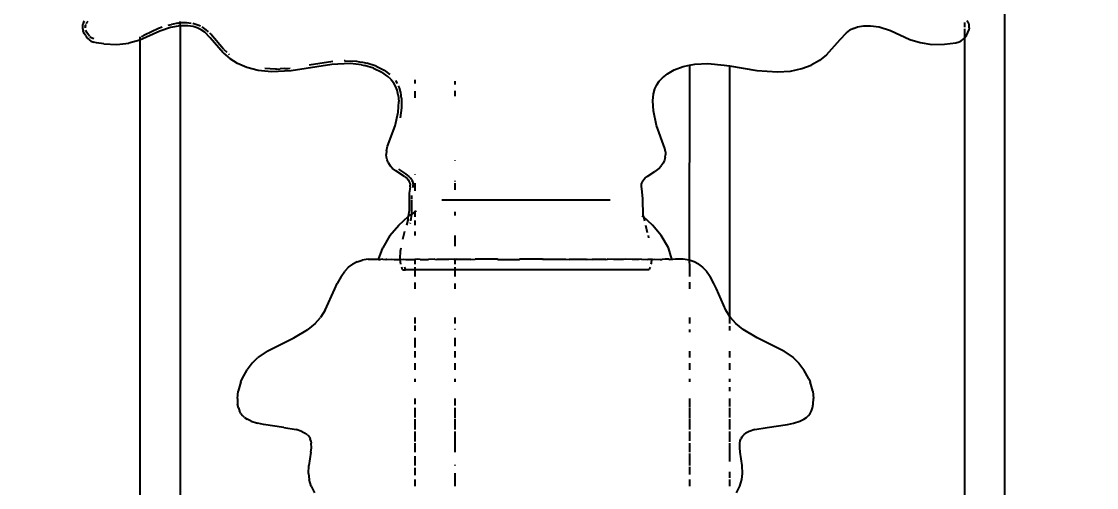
# Model space of a CAD drawing. Header units: inches. Extents: x -52 to 87, y -61 to 47.
# Drawn here: x 68.452 to 71.688, y -24.017 to -22.614 of the extents above; entities that cross this region are included whole.
import ezdxf

# ---------------------------------------------------------------- set-up
doc = ezdxf.new("R2010")
doc.units = ezdxf.units.IN
doc.header["$MEASUREMENT"] = 0
doc.dimstyles.get("Standard").update_dxf_attribs({"dimtxt": 1, "dimasz": 1, "dimexe": 0.18, "dimexo": 0.0625, "dimgap": 0.09, "dimtad": 0, "dimtih": 1, "dimtoh": 1, "dimdec": 1, "dimdsep": 46, "dimlunit": 3, "dimtxsty": 'Standard', "dimblk": 'OBLIQUE', "dimcen": 1, "dimse1": 1, "dimse2": 1, "dimclrd": 1, "dimadec": 0, "dimazin": 0, "dimtfac": 1, "dimtdec": 1, "dimtofl": 0, "dimtmove": 0, "dimatfit": 3, "dimfxl": 1, "dimtolj": 1, "dimtzin": 0, "dimarcsym": 0})

# ---------------------------------------------------------------- blocks, each defined once
blk = doc.blocks.new('_Oblique')
at = {"color": 0, "linetype": 'ByBlock', "lineweight": -2}
blk.add_line((-0.5, -0.5), (0.5, 0.5), dxfattribs=at)
blk = doc.blocks.new('*D6')
at = {"color": 1, "lineweight": -2, "transparency": 16777216}
for p, q in [((2.5723, 46.7915), (37.2384, 46.7915)), ((74.5723, 46.7915), (38.5851, 46.7915))]:
    blk.add_line(p, q, dxfattribs=at)
at = {"layer": 'Defpoints', "color": 0, "transparency": 16777216}
for p in [(74.5723, 46.7915), (2.5723, -45.4684), (74.5723, -45.4684)]:
    blk.add_point(p, dxfattribs=at)
at = {"color": 1, "lineweight": -2, "transparency": 16777216, "rotation": 180}
blk.add_blockref('_Oblique', (2.5723, 46.7915), dxfattribs=at)
at = {"color": 1, "lineweight": -2, "transparency": 16777216}
blk.add_blockref('_Oblique', (74.5723, 46.7915), dxfattribs=at)
at = {"color": 0, "transparency": 16777216, "insert": (37.9117, 46.7915), "char_height": 1, "attachment_point": 5}
blk.add_mtext("\\A1;6'", dxfattribs=at)

msp = doc.modelspace()

# ---------------------------------------------------------------- linework, layer by layer
for p, q in [((71.4114, -22.1878), (71.4114, -25.779)), ((68.6356, -22.6248), (68.6352, -22.6292)), ((68.6368, -22.6205), (68.6356, -22.6248)), ((68.6383, -22.6172), (68.6368, -22.6205)), ((68.6383, -22.6172), (68.6414, -22.6123)), ((68.645, -22.6232), (68.6442, -22.6258)), ((68.6463, -22.6205), (68.6482, -22.6176)), ((68.6482, -22.6176), (68.6519, -22.6137)), ((68.893, -22.6251), (68.9035, -22.6229)), ((68.922, -22.6195), (68.9035, -22.6229)), ((68.922, -22.6195), (68.9245, -22.619)), ((68.9285, -22.6191), (68.9245, -22.619)), ((68.9285, -22.6148), (68.9285, -22.6191)), ((68.9328, -22.6188), (68.9285, -22.6191)), ((68.9285, -22.6191), (68.9293, -22.6272)), ((68.9487, -22.6183), (68.9328, -22.6188)), ((68.9622, -22.62), (68.9487, -22.6183)), ((68.9828, -22.6251), (68.9673, -22.6206)), ((71.2909, -22.617), (71.2909, -22.6312)), ((71.2983, -22.6114), (71.3016, -22.616)), ((71.3035, -22.6199), (71.3016, -22.616)), ((71.3047, -22.6239), (71.3035, -22.6199)), ((71.3053, -22.6285), (71.3047, -22.6239)), ((68.6352, -22.6292), (68.6356, -22.6352)), ((68.6356, -22.6352), (68.6372, -22.642)), ((68.6405, -22.6502), (68.6372, -22.642)), ((68.645, -22.6578), (68.6405, -22.6502)), ((68.6439, -22.6284), (68.6438, -22.6304)), ((68.6441, -22.6341), (68.6438, -22.6304)), ((68.6439, -22.6284), (68.6442, -22.6258)), ((68.6439, -22.6273), (68.6442, -22.6258)), ((68.6439, -22.6284), (68.6439, -22.6273)), ((68.6486, -22.6473), (68.6456, -22.6401)), ((68.653, -22.6543), (68.6486, -22.6473)), ((68.6568, -22.6587), (68.653, -22.6543)), ((68.8677, -22.643), (68.8083, -22.6708)), ((68.8171, -22.658), (68.8199, -22.6565)), ((68.8215, -22.6559), (68.8199, -22.6565)), ((68.864, -22.6353), (68.8215, -22.6559)), ((68.8755, -22.6312), (68.864, -22.6353)), ((68.9002, -22.6321), (68.8677, -22.643)), ((68.9293, -22.6272), (68.9002, -22.6321)), ((68.9293, -22.6272), (68.9295, -25.6288)), ((68.9521, -22.6272), (68.9293, -22.6272)), ((68.9681, -22.6296), (68.9521, -22.6272)), ((68.9808, -22.6335), (68.9681, -22.6296)), ((68.9929, -22.6394), (68.9808, -22.6335)), ((68.9904, -22.6286), (68.9828, -22.6251)), ((69.0032, -22.6469), (68.9929, -22.6394)), ((69.0078, -22.6395), (68.9951, -22.6308)), ((69.02, -22.6639), (69.0032, -22.6469)), ((69.0143, -22.6457), (69.0078, -22.6395)), ((69.0173, -22.6487), (69.0218, -22.6529)), ((69.06, -22.6972), (69.0218, -22.6529)), ((70.9167, -22.6684), (70.9355, -22.6484)), ((70.9355, -22.6484), (70.9458, -22.6406)), ((70.9564, -22.6349), (70.9458, -22.6406)), ((70.9564, -22.6349), (70.9692, -22.6304)), ((70.9692, -22.6304), (70.9871, -22.6273)), ((70.9871, -22.6273), (71.0079, -22.627)), ((71.0079, -22.627), (71.0342, -22.6307)), ((71.0342, -22.6307), (71.0681, -22.6411)), ((71.0681, -22.6411), (71.1262, -22.6685)), ((71.2909, -22.6366), (71.2911, -22.6635)), ((71.2911, -22.6635), (71.2965, -22.6565)), ((71.2965, -22.6565), (71.3012, -22.6478)), ((71.3012, -22.6478), (71.3038, -22.6406)), ((71.3052, -22.6336), (71.3038, -22.6406)), ((71.3052, -22.6336), (71.3053, -22.6285)), ((68.645, -22.6578), (68.646, -22.6594)), ((68.646, -22.6594), (68.651, -22.6653)), ((68.651, -22.6653), (68.6563, -22.6699)), ((68.6618, -22.6733), (68.6563, -22.6699)), ((68.6624, -22.6636), (68.6575, -22.6595)), ((68.6618, -22.6733), (68.6684, -22.6761)), ((68.6661, -22.6658), (68.6624, -22.6636)), ((68.6691, -22.667), (68.6661, -22.6658)), ((68.6777, -22.6787), (68.6684, -22.6761)), ((68.6995, -22.682), (68.6777, -22.6787)), ((68.6995, -22.682), (68.7383, -22.6837)), ((68.7383, -22.6837), (68.7749, -22.6797)), ((68.8083, -22.6708), (68.7749, -22.6797)), ((68.8081, -22.6608), (68.8083, -22.6708)), ((68.8083, -22.6708), (68.8081, -25.779)), ((68.8134, -22.6596), (68.8171, -22.658)), ((69.0589, -22.7085), (69.02, -22.6639)), ((70.8755, -22.7145), (70.9167, -22.6684)), ((71.1262, -22.6685), (71.157, -22.678)), ((71.157, -22.678), (71.1926, -22.6832)), ((71.1926, -22.6832), (71.2306, -22.683)), ((71.2306, -22.683), (71.2646, -22.6783)), ((71.2646, -22.6783), (71.2744, -22.6753)), ((71.2744, -22.6753), (71.2804, -22.6724)), ((71.2804, -22.6724), (71.2857, -22.6687)), ((71.2857, -22.6687), (71.2911, -22.6635)), ((71.2911, -22.6635), (71.2909, -25.779)), ((69.0589, -22.7085), (69.0798, -22.727)), ((69.06, -22.6972), (69.0701, -22.7068)), ((69.0748, -22.7115), (69.0767, -22.7134)), ((70.8755, -22.7145), (70.8545, -22.7313)), ((69.1021, -22.741), (69.0798, -22.727)), ((69.1301, -22.7532), (69.1021, -22.741)), ((69.1647, -22.7621), (69.1301, -22.7532)), ((69.3865, -22.7438), (69.2638, -22.7629)), ((69.3894, -22.7348), (69.3181, -22.7457)), ((69.4414, -22.7412), (69.3865, -22.7438)), ((69.4261, -22.7324), (69.4233, -22.7329)), ((69.4261, -22.7324), (69.4607, -22.7339)), ((69.4751, -22.7447), (69.4414, -22.7412)), ((69.4607, -22.7339), (69.4689, -22.7354)), ((69.4689, -22.7354), (69.4779, -22.7365)), ((69.4751, -22.7447), (69.4845, -22.7466)), ((69.4779, -22.7365), (69.4831, -22.7379)), ((69.4831, -22.7379), (69.4912, -22.7394)), ((69.5112, -22.7548), (69.4845, -22.7466)), ((69.5191, -22.7487), (69.4912, -22.7394)), ((69.5191, -22.7487), (69.5436, -22.7611)), ((70.4167, -22.7602), (70.4437, -22.7499)), ((70.4437, -22.7499), (70.4633, -22.7459)), ((70.4633, -22.7459), (70.4617, -23.3331)), ((70.4633, -22.7459), (70.4787, -22.7427)), ((70.4787, -22.7427), (70.5177, -22.7411)), ((70.5177, -22.7411), (70.5678, -22.7456)), ((70.5678, -22.7456), (70.5837, -22.7482)), ((70.5837, -22.7482), (70.5837, -23.5008)), ((70.5837, -22.7482), (70.6657, -22.7614)), ((70.8015, -22.756), (70.8294, -22.7455)), ((70.8545, -22.7313), (70.8294, -22.7455)), ((69.2044, -22.7662), (69.1647, -22.7621)), ((69.2165, -22.7576), (69.1842, -22.7562)), ((69.2638, -22.7629), (69.2044, -22.7662)), ((69.219, -22.7576), (69.2165, -22.7576)), ((69.219, -22.7576), (69.2305, -22.7568)), ((69.244, -22.7559), (69.2305, -22.7568)), ((69.244, -22.7559), (69.2463, -22.7556)), ((69.2463, -22.7556), (69.2543, -22.7553)), ((69.2543, -22.7553), (69.2608, -22.7545)), ((69.5112, -22.7548), (69.5366, -22.767)), ((69.5544, -22.7795), (69.5366, -22.767)), ((69.5436, -22.7611), (69.5609, -22.7736)), ((69.564, -22.7884), (69.5544, -22.7795)), ((70.3714, -22.7944), (70.3815, -22.7835)), ((70.3815, -22.7835), (70.3962, -22.7719)), ((70.3962, -22.7719), (70.4167, -22.7602)), ((70.6657, -22.7614), (70.7281, -22.7663)), ((70.7281, -22.7663), (70.7675, -22.7635)), ((70.7675, -22.7635), (70.8015, -22.756)), ((69.564, -22.7884), (69.5721, -22.7983)), ((69.5782, -22.8087), (69.5721, -22.7983)), ((69.5828, -22.8206), (69.5782, -22.8087)), ((69.5837, -22.8013), (69.5784, -22.7924)), ((69.5894, -22.8137), (69.5872, -22.8081)), ((69.5928, -22.8246), (69.5894, -22.8137)), ((69.6357, -22.7898), (69.6357, -22.8011)), ((69.7561, -22.7943), (69.7561, -22.8037)), ((70.355, -22.8319), (70.359, -22.8167)), ((70.359, -22.8167), (70.3645, -22.8047)), ((70.3645, -22.8047), (70.3714, -22.7944)), ((69.5862, -22.8357), (69.5828, -22.8206)), ((69.5862, -22.8357), (69.5877, -22.855)), ((69.5934, -22.8282), (69.5928, -22.8246)), ((69.5949, -22.8358), (69.5934, -22.8282)), ((69.5951, -22.8399), (69.5949, -22.8358)), ((69.5959, -22.8453), (69.5951, -22.8399)), ((69.5959, -22.8453), (69.5956, -22.8746)), ((69.6357, -22.8242), (69.6357, -22.8438)), ((69.7561, -22.8229), (69.7561, -22.8393)), ((70.3529, -22.8531), (70.355, -22.8319)), ((69.5854, -22.8872), (69.5877, -22.855)), ((69.5956, -22.8746), (69.5913, -22.9045)), ((70.3545, -22.8828), (70.3529, -22.8531)), ((70.3637, -22.9273), (70.3545, -22.8828)), ((69.5766, -22.9283), (69.5854, -22.8872)), ((69.5541, -22.9894), (69.5766, -22.9283)), ((70.3886, -22.997), (70.3637, -22.9273)), ((69.5505, -23.0041), (69.5496, -23.0143)), ((69.5505, -23.0041), (69.5541, -22.9894)), ((70.3905, -23.0071), (70.3886, -22.997)), ((70.3905, -23.0071), (70.3909, -23.0159)), ((69.5503, -23.0228), (69.5496, -23.0143)), ((69.5524, -23.0308), (69.5503, -23.0228)), ((69.5559, -23.0391), (69.5524, -23.0308)), ((69.5559, -23.0391), (69.5619, -23.0483)), ((69.7561, -23.0315), (69.7561, -23.033)), ((70.3837, -23.0407), (70.3781, -23.049)), ((70.3877, -23.0319), (70.3837, -23.0407)), ((70.39, -23.0238), (70.3877, -23.0319)), ((70.39, -23.0238), (70.3909, -23.0159)), ((69.5691, -23.0564), (69.5619, -23.0483)), ((69.5785, -23.064), (69.5691, -23.0564)), ((69.6048, -23.0809), (69.5785, -23.064)), ((69.5866, -23.0591), (69.6081, -23.0727)), ((69.6081, -23.0727), (69.6183, -23.0806)), ((69.6357, -23.0744), (69.6357, -23.0762)), ((70.3353, -23.0811), (70.3589, -23.0661)), ((70.3706, -23.0571), (70.3589, -23.0661)), ((70.3706, -23.0571), (70.3781, -23.049)), ((69.6048, -23.0809), (69.6129, -23.0873)), ((69.6129, -23.0873), (69.617, -23.0919)), ((69.6193, -23.0953), (69.617, -23.0919)), ((69.6232, -23.0858), (69.6183, -23.0806)), ((69.6209, -23.0987), (69.6193, -23.0953)), ((69.6219, -23.1029), (69.6209, -23.0987)), ((69.6219, -23.1029), (69.6223, -23.1065)), ((69.6222, -23.112), (69.6223, -23.1065)), ((69.6232, -23.0858), (69.624, -23.0869)), ((69.6266, -23.0907), (69.6232, -23.0858)), ((69.6266, -23.0907), (69.6283, -23.0943)), ((69.6283, -23.0943), (69.6288, -23.0953)), ((69.6291, -23.0964), (69.6283, -23.0943)), ((69.6288, -23.0953), (69.6291, -23.0964)), ((69.6291, -23.0964), (69.6299, -23.0991)), ((69.6299, -23.0991), (69.6304, -23.1015)), ((69.6299, -23.0991), (69.6303, -23.1005)), ((69.6303, -23.1005), (69.6304, -23.1015)), ((69.6306, -23.1026), (69.6304, -23.1015)), ((69.6306, -23.1026), (69.6307, -23.1037)), ((69.6307, -23.1037), (69.6309, -23.1061)), ((69.6307, -23.1141), (69.6309, -23.1061)), ((69.6357, -23.1005), (69.6357, -23.1239)), ((69.7561, -23.0935), (69.7561, -23.0962)), ((69.7561, -23.1005), (69.7561, -23.1215)), ((70.3182, -23.1103), (70.3183, -23.1044)), ((70.3204, -23.1266), (70.3182, -23.1103)), ((70.3183, -23.1044), (70.319, -23.1006)), ((70.319, -23.1006), (70.3204, -23.097)), ((70.3204, -23.097), (70.3223, -23.0935)), ((70.3223, -23.0935), (70.3253, -23.0897)), ((70.3253, -23.0897), (70.3298, -23.0853)), ((70.3298, -23.0853), (70.3353, -23.0811)), ((69.6193, -23.1315), (69.6186, -23.1825)), ((69.6213, -23.1194), (69.6193, -23.1315)), ((69.6222, -23.112), (69.6213, -23.1194)), ((69.6268, -23.1484), (69.6271, -23.1379)), ((70.3226, -23.148), (70.3204, -23.1266)), ((69.6267, -23.1899), (69.6265, -23.1512)), ((69.7171, -23.1507), (70.2242, -23.1507)), ((70.3236, -23.1994), (70.3226, -23.148)), ((69.5873, -23.2269), (69.6163, -23.2014)), ((69.6154, -23.2084), (69.6163, -23.2014)), ((69.6186, -23.1825), (69.6163, -23.2014)), ((69.6163, -23.2014), (69.6197, -23.1984)), ((69.6197, -23.1984), (69.626, -23.1943)), ((69.626, -23.1943), (69.6226, -23.2141)), ((69.626, -23.1943), (69.6357, -23.1881)), ((69.6267, -23.1899), (69.626, -23.1943)), ((69.6357, -23.1846), (69.6357, -23.1881)), ((69.6357, -23.1881), (69.641, -23.1847)), ((69.6357, -23.1881), (69.6357, -23.2021)), ((69.7561, -23.1872), (69.7561, -23.1984)), ((70.3243, -23.2025), (70.3207, -23.1993)), ((70.3236, -23.1994), (70.3243, -23.2025)), ((70.3243, -23.2025), (70.3273, -23.2145)), ((70.3519, -23.2269), (70.3243, -23.2025)), ((69.561, -23.2589), (69.5873, -23.2269)), ((69.6154, -23.2084), (69.6106, -23.2269)), ((69.6215, -23.2205), (69.6211, -23.2226)), ((69.6357, -23.2132), (69.6357, -23.2273)), ((70.3304, -23.2269), (70.3359, -23.2491)), ((70.3781, -23.2589), (70.3519, -23.2269)), ((69.561, -23.2589), (69.5399, -23.296)), ((69.5996, -23.2691), (69.6057, -23.2457)), ((69.6357, -23.2467), (69.6357, -23.2589)), ((69.7561, -23.2589), (69.7561, -23.2901)), ((70.3383, -23.2589), (70.3399, -23.2651)), ((70.3992, -23.296), (70.3781, -23.2589)), ((69.5268, -23.3307), (69.5399, -23.296)), ((69.5925, -23.3052), (69.5943, -23.296)), ((70.4102, -23.33), (70.3992, -23.296)), ((69.462, -23.3381), (69.4774, -23.3331)), ((69.4956, -23.3302), (69.4774, -23.3331)), ((69.4956, -23.3302), (69.5011, -23.3302)), ((69.5011, -23.3302), (69.5185, -23.33)), ((69.5185, -23.33), (69.5238, -23.33)), ((69.5268, -23.3307), (69.5238, -23.33)), ((69.5268, -23.3307), (69.5325, -23.3307)), ((69.5396, -23.33), (69.5325, -23.3307)), ((69.5396, -23.33), (69.5484, -23.3307)), ((69.5521, -23.3307), (69.5484, -23.3307)), ((69.5521, -23.3307), (69.5654, -23.33)), ((69.5654, -23.33), (69.574, -23.3307)), ((69.574, -23.3307), (69.5921, -23.3307)), ((69.5918, -23.3278), (69.5925, -23.3052)), ((69.5921, -23.3307), (69.5918, -23.3278)), ((69.5921, -23.3307), (69.6008, -23.33)), ((69.5939, -23.3448), (69.5921, -23.3307)), ((69.6008, -23.33), (69.6088, -23.3307)), ((69.6088, -23.3307), (69.6357, -23.3307)), ((69.6448, -23.33), (69.6357, -23.3307)), ((69.6357, -23.3307), (69.6357, -23.3447)), ((69.6519, -23.3307), (69.6448, -23.33)), ((69.6519, -23.3307), (69.6773, -23.3307)), ((69.6964, -23.33), (69.6773, -23.3307)), ((69.6964, -23.33), (69.7023, -23.3307)), ((69.7377, -23.3307), (69.7023, -23.3307)), ((69.7031, -23.33), (69.7377, -23.3307)), ((69.7545, -23.33), (69.7377, -23.3307)), ((69.7545, -23.33), (69.7561, -23.3307)), ((69.7561, -23.3307), (69.7561, -23.3447)), ((69.8049, -23.3307), (69.7561, -23.3307)), ((69.8049, -23.3307), (69.76, -23.33)), ((69.8049, -23.3307), (69.8176, -23.33)), ((69.8843, -23.33), (69.8176, -23.33)), ((69.8859, -23.3307), (69.8843, -23.33)), ((69.8859, -23.3307), (69.9515, -23.3307)), ((69.953, -23.33), (69.9515, -23.3307)), ((70.0199, -23.33), (69.953, -23.33)), ((70.0211, -23.3307), (70.0199, -23.33)), ((70.0199, -23.33), (70.0221, -23.33)), ((70.0266, -23.3307), (70.0211, -23.3307)), ((70.0266, -23.3307), (70.0221, -23.33)), ((70.0876, -23.3307), (70.0266, -23.3307)), ((70.09, -23.33), (70.0876, -23.3307)), ((70.09, -23.33), (70.1002, -23.3307)), ((70.1513, -23.3307), (70.1002, -23.3307)), ((70.1513, -23.3307), (70.1551, -23.33)), ((70.1551, -23.33), (70.17, -23.3307)), ((70.2106, -23.3307), (70.17, -23.3307)), ((70.2106, -23.3307), (70.2159, -23.33)), ((70.234, -23.3307), (70.2159, -23.33)), ((70.2643, -23.3307), (70.234, -23.3307)), ((70.2709, -23.33), (70.2643, -23.3307)), ((70.2905, -23.3307), (70.2709, -23.33)), ((70.3112, -23.3307), (70.2905, -23.3307)), ((70.3188, -23.33), (70.3112, -23.3307)), ((70.3188, -23.33), (70.3378, -23.3307)), ((70.3482, -23.3307), (70.3378, -23.3307)), ((70.3482, -23.3307), (70.3472, -23.3418)), ((70.3485, -23.328), (70.3482, -23.3307)), ((70.3503, -23.3307), (70.3482, -23.3307)), ((70.3503, -23.3307), (70.3586, -23.33)), ((70.3586, -23.33), (70.3744, -23.3307)), ((70.3744, -23.3307), (70.3806, -23.3307)), ((70.3893, -23.33), (70.3806, -23.3307)), ((70.3993, -23.33), (70.3893, -23.33)), ((70.4014, -23.3307), (70.3993, -23.33)), ((70.4014, -23.3307), (70.4102, -23.33)), ((70.4102, -23.33), (70.4122, -23.3307)), ((70.4207, -23.33), (70.4122, -23.3307)), ((70.4436, -23.3302), (70.4207, -23.33)), ((70.4617, -23.3331), (70.4436, -23.3302)), ((70.4617, -23.3331), (70.4633, -23.3525)), ((70.4771, -23.3381), (70.4617, -23.3331)), ((69.4138, -23.3818), (69.4252, -23.3659)), ((69.4366, -23.3541), (69.4252, -23.3659)), ((69.4366, -23.3541), (69.4492, -23.3447)), ((69.462, -23.3381), (69.4492, -23.3447)), ((69.5989, -23.3618), (69.5967, -23.3541)), ((69.5989, -23.3618), (69.6081, -23.3618)), ((69.6081, -23.3618), (69.6057, -23.3541)), ((69.6357, -23.3618), (69.6081, -23.3618)), ((69.6357, -23.3541), (69.6357, -23.3618)), ((69.6357, -23.3618), (69.6357, -23.3818)), ((69.7561, -23.3618), (69.6357, -23.3618)), ((69.7561, -23.3541), (69.7561, -23.3618)), ((69.7561, -23.3618), (69.7561, -23.3818)), ((70.3416, -23.3618), (69.7561, -23.3618)), ((70.3429, -23.3581), (70.3416, -23.3618)), ((70.344, -23.3541), (70.3429, -23.3581)), ((70.3472, -23.3418), (70.3464, -23.3447)), ((70.4633, -23.3541), (70.4633, -23.3818)), ((70.4899, -23.3447), (70.4771, -23.3381)), ((70.4899, -23.3447), (70.5024, -23.3541)), ((70.5024, -23.3541), (70.5138, -23.3659)), ((70.5138, -23.3659), (70.5251, -23.3818)), ((69.4138, -23.3818), (69.4024, -23.4028)), ((69.6357, -23.4002), (69.6357, -23.4194)), ((70.4633, -23.3991), (70.4633, -23.4194)), ((70.5365, -23.4028), (70.5251, -23.3818)), ((69.366, -23.4837), (69.3949, -23.4194)), ((69.3949, -23.4194), (69.4024, -23.4028)), ((69.7561, -23.4028), (69.7561, -23.4194)), ((70.544, -23.4194), (70.5365, -23.4028)), ((70.5728, -23.4837), (70.544, -23.4194)), ((69.366, -23.4837), (69.3521, -23.5053)), ((70.5837, -23.5008), (70.5728, -23.4837)), ((69.3359, -23.5232), (69.3141, -23.5411)), ((69.3359, -23.5232), (69.3521, -23.5053)), ((69.6357, -23.5053), (69.6357, -23.5232)), ((69.6357, -23.5291), (69.6357, -23.5459)), ((69.7561, -23.5053), (69.7561, -23.5232)), ((70.4633, -23.5053), (70.4633, -23.5232)), ((70.5837, -23.5008), (70.5837, -23.5232)), ((70.5867, -23.5053), (70.5837, -23.5008)), ((70.6028, -23.5232), (70.5867, -23.5053)), ((70.6246, -23.5411), (70.6028, -23.5232)), ((69.2717, -23.5664), (69.3141, -23.5411)), ((69.7561, -23.5397), (69.7561, -23.5411)), ((70.4633, -23.5411), (70.4633, -23.5492)), ((70.5837, -23.5316), (70.5837, -23.5442)), ((70.6668, -23.5664), (70.6246, -23.5411)), ((69.1914, -23.6067), (69.2717, -23.5664)), ((69.6357, -23.5664), (69.6357, -23.5956)), ((69.7561, -23.5664), (69.7561, -23.5915)), ((70.7469, -23.6067), (70.6668, -23.5664)), ((69.1457, -23.6427), (69.1635, -23.6258)), ((69.1914, -23.6067), (69.1635, -23.6258)), ((69.6357, -23.6067), (69.6357, -23.6258)), ((69.7561, -23.6067), (69.7561, -23.6258)), ((70.4633, -23.6067), (70.4633, -23.6258)), ((70.5837, -23.6067), (70.5837, -23.6258)), ((70.7469, -23.6067), (70.7747, -23.6258)), ((70.7747, -23.6258), (70.7925, -23.6427)), ((69.1457, -23.6427), (69.1306, -23.6624)), ((69.6357, -23.6427), (69.6357, -23.6624)), ((69.7561, -23.6427), (69.7561, -23.6624)), ((70.4633, -23.6427), (70.4633, -23.6624)), ((70.5837, -23.6427), (70.5837, -23.6624)), ((70.7925, -23.6427), (70.8075, -23.6624)), ((69.1122, -23.6992), (69.1158, -23.6902)), ((69.1158, -23.6902), (69.1306, -23.6624)), ((69.6357, -23.6902), (69.6357, -23.6992)), ((69.7561, -23.6902), (69.7561, -23.6992)), ((70.4633, -23.6902), (70.4633, -23.6992)), ((70.5837, -23.6902), (70.5837, -23.6992)), ((70.8223, -23.6902), (70.8075, -23.6624)), ((70.8223, -23.6902), (70.8259, -23.6992)), ((69.1122, -23.6992), (69.1042, -23.7272)), ((70.5837, -23.715), (70.5837, -23.7272)), ((70.8338, -23.7272), (70.8259, -23.6992)), ((69.1016, -23.7495), (69.1042, -23.7272)), ((69.1016, -23.7495), (69.1024, -23.7661)), ((69.6357, -23.7495), (69.6357, -23.7661)), ((69.7561, -23.7495), (69.7561, -23.7703)), ((70.4633, -23.7495), (70.4633, -23.7748)), ((70.5837, -23.7495), (70.5837, -23.7727)), ((70.8338, -23.7272), (70.8364, -23.7495)), ((70.8357, -23.7661), (70.8364, -23.7495)), ((69.1046, -23.7771), (69.1024, -23.7661)), ((69.1046, -23.7771), (69.1077, -23.786)), ((69.112, -23.7938), (69.1077, -23.786)), ((69.6357, -23.7771), (69.6357, -23.8059)), ((69.7561, -23.7771), (69.7561, -23.8083)), ((70.4633, -23.7771), (70.4633, -23.8096)), ((70.5837, -23.7771), (70.5837, -23.8059)), ((70.8261, -23.7938), (70.8303, -23.786)), ((70.8303, -23.786), (70.8335, -23.7771)), ((70.8335, -23.7771), (70.8357, -23.7661)), ((69.112, -23.7938), (69.1168, -23.8001)), ((69.123, -23.8059), (69.1168, -23.8001)), ((69.123, -23.8059), (69.1314, -23.8116)), ((69.1432, -23.8174), (69.1314, -23.8116)), ((69.1432, -23.8174), (69.1619, -23.8235)), ((69.6357, -23.8116), (69.6357, -23.8429)), ((69.7561, -23.8116), (69.7561, -23.8426)), ((70.4633, -23.8116), (70.4633, -23.8426)), ((70.5837, -23.8116), (70.5837, -23.8426)), ((70.7763, -23.8235), (70.795, -23.8174)), ((70.795, -23.8174), (70.8068, -23.8116)), ((70.8068, -23.8116), (70.8151, -23.8059)), ((70.8151, -23.8059), (70.8213, -23.8001)), ((70.8213, -23.8001), (70.8261, -23.7938)), ((69.1803, -23.8275), (69.1619, -23.8235)), ((69.2417, -23.8359), (69.1803, -23.8275)), ((69.2417, -23.8359), (69.2786, -23.8426)), ((69.296, -23.8483), (69.2786, -23.8426)), ((69.296, -23.8483), (69.3057, -23.8534)), ((69.3113, -23.8574), (69.3057, -23.8534)), ((69.6357, -23.8483), (69.6357, -23.8784)), ((69.7561, -23.8483), (69.7561, -23.9108)), ((70.4633, -23.8483), (70.4633, -23.8768)), ((70.5837, -23.8483), (70.5837, -23.88)), ((70.6274, -23.8574), (70.6329, -23.8534)), ((70.6426, -23.8483), (70.6329, -23.8534)), ((70.6599, -23.8426), (70.6426, -23.8483)), ((70.6599, -23.8426), (70.6967, -23.8359)), ((70.6967, -23.8359), (70.758, -23.8275)), ((70.758, -23.8275), (70.7763, -23.8235)), ((69.3113, -23.8574), (69.3155, -23.8615)), ((69.3187, -23.8659), (69.3155, -23.8615)), ((69.3187, -23.8659), (69.3212, -23.8707)), ((69.323, -23.8762), (69.3212, -23.8707)), ((69.323, -23.8762), (69.3242, -23.8833)), ((69.3244, -23.8973), (69.3242, -23.8833)), ((69.6357, -23.8833), (69.6357, -23.9108)), ((70.4633, -23.8833), (70.4633, -23.9108)), ((70.5837, -23.8833), (70.5837, -23.9384)), ((70.6143, -23.8973), (70.6145, -23.8833)), ((70.6145, -23.8833), (70.6157, -23.8762)), ((70.6157, -23.8762), (70.6175, -23.8707)), ((70.62, -23.8659), (70.6175, -23.8707)), ((70.62, -23.8659), (70.6232, -23.8615)), ((70.6232, -23.8615), (70.6274, -23.8574)), ((69.3231, -23.9108), (69.3172, -23.9511)), ((69.3231, -23.9108), (69.3244, -23.8973)), ((70.4633, -23.9148), (70.4633, -23.9511)), ((70.6156, -23.9108), (70.6143, -23.8973)), ((70.6215, -23.9511), (70.6156, -23.9108)), ((69.316, -23.9753), (69.3172, -23.9511)), ((69.6357, -23.9226), (69.6357, -23.9511)), ((69.7561, -23.9484), (69.7561, -23.9511)), ((70.6226, -23.9753), (70.6215, -23.9511)), ((69.316, -23.9753), (69.3181, -23.9929)), ((69.6357, -23.9576), (69.6357, -23.98)), ((69.7561, -23.9736), (69.7561, -23.9917)), ((70.4633, -23.9549), (70.4633, -23.9782)), ((70.5837, -23.9698), (70.5837, -23.9882)), ((70.6205, -23.9929), (70.6226, -23.9753)), ((69.3239, -24.0127), (69.3181, -23.9929)), ((69.3239, -24.0127), (69.3338, -24.0335)), ((69.6357, -23.9929), (69.6357, -24.0127)), ((69.7561, -23.9929), (69.7561, -24.0127)), ((70.4633, -23.9929), (70.4633, -24.0127)), ((70.5837, -23.9929), (70.5837, -24.0127)), ((70.6049, -24.0335), (70.6148, -24.0127)), ((70.6148, -24.0127), (70.6205, -23.9929))]:
    msp.add_line(p, q)

# ---------------------------------------------------------------- dimensions: what is measured, and where the dimension line sits
dim = msp.add_linear_dim(base=(74.5723, 46.7915), p1=(2.5723, -45.4684), p2=(74.5723, -45.4684), dimstyle='Standard')
dim.commit()
dim.dimension.update_dxf_attribs({"geometry": '*D6', "text_midpoint": (37.9117, 46.7915), "dimtype": 160})

doc.saveas('drawing.dxf')
